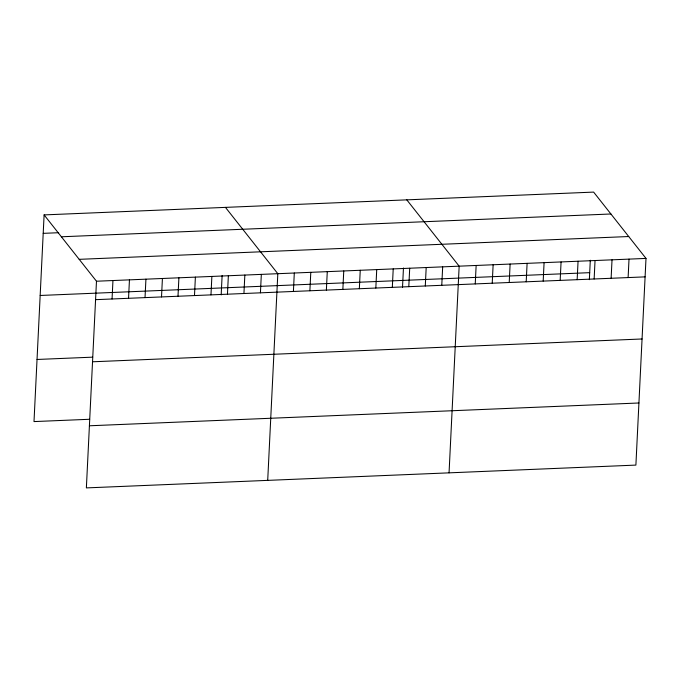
<?xml version="1.0" encoding="UTF-8"?>
<svg xmlns="http://www.w3.org/2000/svg" width="680" height="680" viewBox="0 0 680 680"><rect width="100%" height="100%" fill="white"/><g stroke="black" fill="none" stroke-linecap="round" stroke-linejoin="round"><path stroke-width="1.02" d="M44.106 214.906L96.475 281.223L86.368 487.9L635.894 465.094L646 258.417L593.631 192.1L44.106 214.906L34 421.583L89.641 419.271M112.056 298.988L112.956 280.534M128.545 298.299L129.446 279.854M145.027 297.619L145.928 279.166M161.517 296.93L162.418 278.486M177.998 296.25L178.899 277.797M194.488 295.562L195.389 277.117M210.97 294.882L211.871 276.428M221.17 294.942L222.122 275.519M227.46 294.194L228.361 275.749M243.941 293.514L244.843 275.06M260.431 292.825L261.332 274.38M267.707 480.377L277.814 273.692L225.454 207.374M293.403 291.457L294.304 273.012M309.885 290.776L310.786 272.323M326.375 290.088L327.275 271.643M342.856 289.408L343.757 270.954M359.346 288.719L360.247 270.274M375.827 288.039L376.728 269.594M392.317 287.359L393.219 268.906M402.509 287.419L403.461 267.997M408.799 286.671L409.7 268.226M425.289 285.991L426.19 267.537M441.771 285.302L442.671 266.857M449.055 472.846L459.162 266.169L406.793 199.852M475.243 283.917L476.144 265.464M492.226 283.212L493.136 264.758M509.218 282.506L510.119 264.052M526.201 281.8L527.102 263.347M543.184 281.095L544.085 262.65M560.167 280.389L561.077 261.945M577.159 279.684L578.06 261.239M589.356 279.667L590.299 260.245M594.141 278.978L595.042 260.534M611.125 278.273L612.025 259.828M628.116 277.567L629.017 259.123M43.206 233.35L58.659 232.713M61.387 236.784L610.912 213.987M79.195 259.335L628.719 236.529M96.475 281.223L646 258.417M40.171 295.469L589.696 272.663M95.574 299.668L645.099 276.87M37.035 359.465L92.675 357.161M92.531 361.786L642.056 338.98M89.403 425.782L638.928 402.985"/></g></svg>
